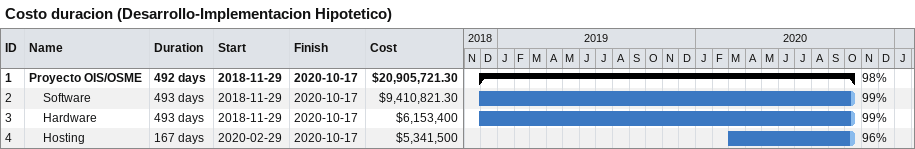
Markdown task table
Costo duracion (Desarrollo-Implementacion Hipotetico)

| ID | Level | Task | Duration | Start | Finish | % complete | Cost ($) |
|---|---|---|---|---|---|---|---|
| 1 | 1 | **Proyecto OIS/OSME** | 492d | 2018-11-29 | 2020-10-17 | 98 | 20905721.30 |
| 2 | 2 | Software | 493d | 2018-11-29 | 2020-10-17 | 99 | 9410821.30 |
| 3 | 2 | Hardware | 493d | 2018-11-29 | 2020-10-17 | 99 | 6153400 |
| 4 | 2 | Hosting | 167d | 2020-02-29 | 2020-10-17 | 96 | 5341500 |
